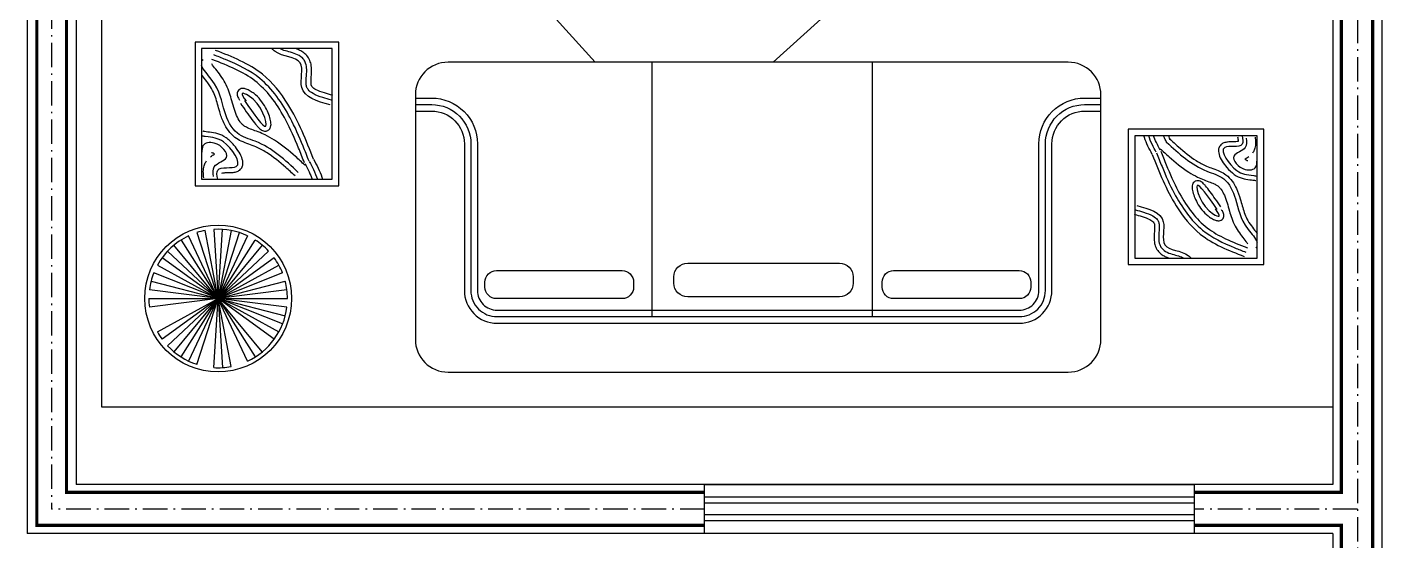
# Model space of a CAD drawing. Extents: x 542 to 1148, y 253 to 753.
# Drawn here: x 1032.5 to 1115.5, y 451 to 482.5 of the extents above; entities that cross this region are included whole.
import ezdxf

# ---------------------------------------------------------------- set-up
doc = ezdxf.new("R2010")
doc.units = 0
doc.header["$LTSCALE"] = 0.125
doc.linetypes.add('ACAD_ISO10W100', pattern=[18.5, 12, -3, 0.5, -3])
doc.layers.get('0').update_dxf_attribs({"linetype": 'CONTINUOUS'})

msp = doc.modelspace()

# ---------------------------------------------------------------- linework, layer by layer
at = {"linetype": 'Continuous'}
for p, q in [((1115.54, 753), (1115.54, 431.609)), ((1112.54, 605), (1112.54, 454.5)), ((1032.54, 531.5), (1032.54, 451.5)), ((1035.54, 531.5), (1035.54, 454.5)), ((1070.809, 480.391), (1070.809, 464.827)), ((1084.309, 480.391), (1084.309, 464.827)), ((1095.327, 477.391), (1095.327, 477.391)), ((1042.933, 469.943), (1044.245, 465.906)), ((1042.933, 461.868), (1045.556, 469.943)), ((1045.04, 461.736), (1043.449, 470.076)), ((1043.978, 470.143), (1044.511, 461.669)), ((1043.978, 461.669), (1044.511, 470.143)), ((1045.04, 470.076), (1044.245, 465.906)), ((1046.951, 469.177), (1041.539, 462.635)), ((1046.951, 462.635), (1041.539, 469.177)), ((1041.97, 469.49), (1046.519, 462.321)), ((1041.97, 462.321), (1046.519, 469.49)), ((1046.052, 469.747), (1042.437, 462.065)), ((1046.052, 462.065), (1042.437, 469.747)), ((1047.679, 468.401), (1040.81, 463.41)), ((1047.679, 463.41), (1040.81, 468.401)), ((1041.15, 468.812), (1044.245, 465.906)), ((1041.15, 463), (1047.339, 468.812)), ((1048.192, 464.343), (1040.297, 467.468)), ((1040.524, 467.951), (1047.965, 463.861)), ((1040.524, 463.861), (1047.965, 467.951)), ((1048.192, 467.468), (1044.245, 465.906)), ((1040.133, 466.961), (1048.356, 464.85)), ((1044.245, 465.906), (1048.356, 466.961)), ((1039.999, 465.906), (1048.49, 465.906)), ((1048.456, 466.438), (1040.033, 465.374)), ((1048.456, 465.374), (1040.033, 466.438)), ((1112.54, 454.5), (1035.54, 454.5)), ((1104.04, 453.73), (1074.04, 453.73)), ((1104.04, 453.365), (1074.04, 453.365)), ((1104.04, 452.635), (1074.04, 452.635)), ((1104.04, 452.27), (1074.04, 452.27)), ((1112.54, 451.5), (1032.54, 451.5)), ((1112.54, 451.5), (1112.54, 431.609))]:
    msp.add_line(p, q, dxfattribs=at)
at = {"linetype": 'ACAD_ISO10W100'}
for p, q in [((1034.04, 530.931), (1034.04, 453)), ((1114.04, 492.457), (1114.04, 431.609)), ((1074.04, 453), (1034.04, 453)), ((1114.04, 453), (1104.04, 453)), ((1112.54, 451.5), (1032.54, 451.5))]:
    msp.add_line(p, q, dxfattribs=at)
at = {"linetype": 'Continuous'}
for points in [[(1112.533, 544.644), (1112.533, 459.238), (1037.121, 459.238), (1037.121, 544.644)], [(1051.629, 472.821), (1051.629, 481.621), (1042.829, 481.621), (1042.829, 472.821)], [(1051.229, 473.221), (1051.229, 481.221), (1043.229, 481.221), (1043.229, 473.221)], [(1100.004, 476.284), (1100.004, 467.984), (1108.304, 467.984), (1108.304, 476.284)], [(1100.404, 475.884), (1100.404, 468.384), (1107.904, 468.384), (1107.904, 475.884)], [(1074.04, 451.5), (1074.04, 454.5), (1104.04, 454.5), (1104.04, 451.5)]]:
    msp.add_lwpolyline(points, close=True, dxfattribs=at)
at = {"linetype": 'Continuous', "const_width": 0.2}
for points in [[(1074.04, 451.998), (1033.135, 451.998), (1033.135, 530.931), (1034.955, 530.931), (1034.955, 454.023), (1074.04, 454.023)], [(1104.04, 454.023), (1113.05, 454.023), (1113.05, 492.457)], [(1114.971, 492.457), (1114.971, 432.153), (1113.05, 432.153), (1113.05, 451.998), (1104.04, 451.998)]]:
    msp.add_lwpolyline(points, dxfattribs=at)
at = {"linetype": 'Continuous'}
for points in [[(1078.25, 480.391), (1099.964, 500.016), (1088.646, 512.539)], [(1057.381, 491.403), (1067.334, 480.391)]]:
    msp.add_lwpolyline(points, dxfattribs=at)
for points in [[(1096.327, 480.391), (1058.327, 480.391, 0.414214), (1056.327, 478.391), (1056.327, 463.391, 0.414214), (1058.327, 461.391), (1096.327, 461.391, 0.414214), (1098.327, 463.391), (1098.327, 478.391, 0.414214)], [(1068.993, 465.897), (1061.294, 465.897, -0.414214), (1060.592, 466.6), (1060.592, 466.912, -0.414214), (1061.294, 467.615), (1068.993, 467.615, -0.414214), (1069.696, 466.912), (1069.696, 466.6, -0.414214)], [(1082.301, 466.002), (1073.01, 466.002, -0.414214), (1072.162, 466.85), (1072.162, 467.227, -0.414214), (1073.01, 468.075), (1082.301, 468.075, -0.414214), (1083.149, 467.227), (1083.149, 466.85, -0.414214)], [(1093.326, 465.897), (1085.627, 465.897, -0.414214), (1084.924, 466.6), (1084.924, 466.912, -0.414214), (1085.627, 467.615), (1093.326, 467.615, -0.414214), (1094.028, 466.912), (1094.028, 466.6, -0.414214)]]:
    msp.add_lwpolyline(points, format="xyb", close=True, dxfattribs=at)
for points in [[(1056.327, 478.191), (1057.327, 478.191, -0.414214), (1060.127, 475.391), (1060.127, 466.391, 0.414214), (1061.327, 465.191), (1093.327, 465.191, 0.414214), (1094.527, 466.391), (1094.527, 475.391, -0.414214), (1097.327, 478.191), (1098.327, 478.191)], [(1056.327, 477.791), (1057.327, 477.791, -0.414214), (1059.727, 475.391), (1059.727, 466.391, 0.414214), (1061.327, 464.791), (1093.327, 464.791, 0.414214), (1094.927, 466.391), (1094.927, 475.391, -0.414214), (1097.327, 477.791), (1098.327, 477.791)], [(1056.327, 477.391), (1057.327, 477.391, -0.414214), (1059.327, 475.391), (1059.327, 466.391, 0.414214), (1061.327, 464.391), (1093.327, 464.391, 0.414214), (1095.327, 466.391), (1095.327, 475.391, -0.414214), (1097.327, 477.391), (1098.327, 477.391)]]:
    msp.add_lwpolyline(points, format="xyb", dxfattribs=at)
msp.add_circle((1044.245, 465.906), 4.5, dxfattribs=at)
for start, end in [(100.8, 108), (64.8, 93.6), (115.2, 151.2), (43.2, 57.6), (21.6, 36), (158.4, 172.8), (0, 14.4), (180, 187.2), (295.2, 352.8), (208.8, 216), (223.2, 252), (266.4, 280.8)]:
    msp.add_arc((1044.245, 465.906), 4.245, start, end, dxfattribs=at)
for points, knots in [([(1049.812, 474.33), (1049.693, 474.633), (1049.574, 474.935), (1049.209, 475.832), (1048.953, 476.418), (1048.414, 477.436), (1048.143, 477.878), (1047.527, 478.7), (1047.183, 479.076), (1046.197, 479.88), (1045.472, 480.23), (1044.463, 480.647), (1044.221, 480.742), (1043.978, 480.838)], [0, 0, 0, 0, 0.974895, 0.974895, 2.924684, 2.924684, 4.506409, 4.506409, 6.088133, 6.088133, 8.585753, 8.585753, 9.355042, 9.355042, 9.355042, 9.355042]), ([(1051.101, 477.778), (1050.31, 477.998), (1048.934, 478.38), (1049.758, 480.77), (1048.06, 480.701), (1047.611, 481.158), (1047.559, 481.221)], [0, 0, 0, 0, 2.036851, 3.542518, 5.229224, 5.474476, 5.474476, 5.474476, 5.474476]), ([(1051.182, 478.067), (1051.004, 478.117), (1050.829, 478.165), (1050.431, 478.291), (1050.22, 478.373), (1049.926, 478.541), (1049.827, 478.622), (1049.716, 478.765), (1049.685, 478.825), (1049.648, 478.955), (1049.638, 479.03), (1049.634, 479.209), (1049.638, 479.311), (1049.656, 479.584), (1049.673, 479.761), (1049.664, 480.071), (1049.65, 480.205), (1049.577, 480.413), (1049.538, 480.49), (1049.438, 480.623), (1049.38, 480.678), (1049.186, 480.823), (1049.043, 480.882), (1048.756, 480.98), (1048.611, 481.018), (1048.338, 481.095), (1048.21, 481.135), (1048.075, 481.194), (1048.048, 481.207), (1048.022, 481.221)], [0, 0, 0, 0, 0.458776, 0.458776, 1.113564, 1.113564, 1.639606, 1.639606, 2.001268, 2.001268, 2.303556, 2.303556, 2.605843, 2.605843, 3.06599, 3.06599, 3.398008, 3.398008, 3.582396, 3.582396, 3.766784, 3.766784, 4.161396, 4.161396, 4.556009, 4.556009, 4.948858, 4.948858, 5.05741, 5.05741, 5.05741, 5.05741]), ([(1051.262, 478.356), (1051.084, 478.406), (1050.913, 478.454), (1050.556, 478.566), (1050.381, 478.634), (1050.146, 478.757), (1050.072, 478.812), (1049.991, 478.894), (1049.974, 478.922), (1049.954, 478.972), (1049.949, 478.989), (1049.938, 479.062), (1049.935, 479.114), (1049.936, 479.295), (1049.949, 479.448), (1049.97, 479.79), (1049.98, 479.978), (1049.932, 480.29), (1049.907, 480.393), (1049.82, 480.602), (1049.755, 480.709), (1049.606, 480.881), (1049.523, 480.95), (1049.36, 481.059), (1049.278, 481.101), (1049.125, 481.17), (1049.053, 481.197), (1048.982, 481.221)], [0, 0, 0, 0, 0.458146, 0.458146, 1.042605, 1.042605, 1.514219, 1.514219, 1.906997, 1.906997, 2.137186, 2.137186, 2.367375, 2.367375, 2.803201, 2.803201, 3.239026, 3.239026, 3.43596, 3.43596, 3.623041, 3.623041, 3.810122, 3.810122, 3.997204, 3.997204, 4.173052, 4.173052, 4.173052, 4.173052]), ([(1049.157, 473.638), (1048.351, 474.386), (1047.245, 475.412), (1045.219, 475.928), (1044.474, 477.626), (1044.374, 478.798), (1043.327, 479.935), (1043.229, 480.181)], [0, 0, 0, 0, 3.250016, 4.459142, 5.970312, 8.140017, 8.942297, 8.942297, 8.942297, 8.942297]), ([(1049.565, 474.078), (1049.376, 474.254), (1049.184, 474.432), (1048.591, 474.961), (1048.172, 475.307), (1047.518, 475.721), (1047.327, 475.83), (1046.99, 475.996), (1046.848, 476.058), (1046.564, 476.169), (1046.43, 476.216), (1046.182, 476.307), (1046.07, 476.352), (1045.914, 476.431), (1045.86, 476.464), (1045.774, 476.527), (1045.737, 476.56), (1045.661, 476.641), (1045.622, 476.688), (1045.51, 476.848), (1045.44, 476.978), (1045.308, 477.278), (1045.249, 477.45), (1045.147, 477.79), (1045.103, 477.964), (1044.967, 478.445), (1044.861, 478.774), (1044.595, 479.273), (1044.504, 479.423), (1044.212, 479.839), (1043.974, 480.109), (1043.858, 480.281)], [0, 0, 0, 0, 0.762111, 0.762111, 2.286334, 2.286334, 2.882435, 2.882435, 3.286299, 3.286299, 3.690162, 3.690162, 4.116302, 4.116302, 4.412191, 4.412191, 4.678958, 4.678958, 4.945725, 4.945725, 5.47926, 5.47926, 6.08184, 6.08184, 6.684421, 6.684421, 7.635692, 7.635692, 8.028714, 8.028714, 8.70092, 8.70092, 8.70092, 8.70092]), ([(1049.532, 474.221), (1049.413, 474.524), (1049.295, 474.825), (1048.933, 475.715), (1048.68, 476.292), (1048.156, 477.282), (1047.895, 477.707), (1047.308, 478.492), (1046.984, 478.848), (1046.281, 479.427), (1045.888, 479.665), (1045.027, 480.095), (1044.561, 480.285), (1044.01, 480.503), (1043.939, 480.53), (1043.868, 480.558)], [0, 0, 0, 0, 0.975435, 0.975435, 2.926306, 2.926306, 4.4941, 4.4941, 6.061893, 6.061893, 7.596178, 7.596178, 9.130462, 9.130462, 9.355042, 9.355042, 9.355042, 9.355042]), ([(1048.953, 473.418), (1048.763, 473.594), (1048.575, 473.769), (1048.007, 474.276), (1047.622, 474.59), (1046.998, 474.985), (1046.776, 475.106), (1046.41, 475.266), (1046.271, 475.317), (1045.973, 475.424), (1045.817, 475.481), (1045.53, 475.613), (1045.398, 475.685), (1045.117, 475.895), (1044.983, 476.039), (1044.758, 476.348), (1044.666, 476.514), (1044.482, 476.91), (1044.402, 477.141), (1044.241, 477.678), (1044.177, 477.963), (1043.982, 478.521), (1043.852, 478.797), (1043.531, 479.237), (1043.428, 479.362), (1043.292, 479.533), (1043.26, 479.574), (1043.229, 479.615)], [0, 0, 0, 0, 0.76491, 0.76491, 2.29473, 2.29473, 3.098659, 3.098659, 3.562828, 3.562828, 4.026997, 4.026997, 4.419351, 4.419351, 4.913225, 4.913225, 5.407099, 5.407099, 6.074831, 6.074831, 7.084592, 7.084592, 8.094352, 8.094352, 8.449872, 8.449872, 8.55953, 8.55953, 8.55953, 8.55953]), ([(1045.609, 477.875), (1045.73, 477.699), (1045.851, 477.523), (1046.205, 477.019), (1046.424, 476.716), (1046.655, 476.45), (1046.699, 476.403), (1046.777, 476.326), (1046.812, 476.295), (1046.882, 476.243), (1046.915, 476.221), (1046.993, 476.185), (1047.034, 476.17), (1047.144, 476.16), (1047.216, 476.168), (1047.334, 476.228), (1047.378, 476.269), (1047.434, 476.348), (1047.45, 476.384), (1047.48, 476.479), (1047.484, 476.529), (1047.485, 476.628), (1047.481, 476.677), (1047.459, 476.837), (1047.428, 476.958), (1047.339, 477.22), (1047.281, 477.36), (1047.054, 477.806), (1046.836, 478.124), (1046.478, 478.439), (1046.41, 478.492), (1046.257, 478.597), (1046.169, 478.649), (1046.04, 478.711), (1045.999, 478.729), (1045.926, 478.756), (1045.893, 478.766), (1045.829, 478.78), (1045.798, 478.785), (1045.728, 478.786), (1045.692, 478.784), (1045.608, 478.759), (1045.561, 478.738), (1045.48, 478.667), (1045.448, 478.619), (1045.413, 478.531), (1045.408, 478.491), (1045.406, 478.424), (1045.409, 478.397), (1045.424, 478.319), (1045.44, 478.281), (1045.473, 478.208), (1045.491, 478.175), (1045.525, 478.117), (1045.54, 478.092), (1045.556, 478.067)], [0, 0, 0, 0, 0.42167, 0.42167, 1.265009, 1.265009, 1.471383, 1.471383, 1.639401, 1.639401, 1.772588, 1.772588, 1.87925, 1.87925, 1.985912, 1.985912, 2.072829, 2.072829, 2.159746, 2.159746, 2.322842, 2.322842, 2.485939, 2.485939, 2.845723, 2.845723, 3.205508, 3.205508, 3.958441, 3.958441, 4.120954, 4.120954, 4.308911, 4.308911, 4.397066, 4.397066, 4.464657, 4.464657, 4.517524, 4.517524, 4.559532, 4.559532, 4.59411, 4.59411, 4.628688, 4.628688, 4.663267, 4.663267, 4.697845, 4.697845, 4.779568, 4.779568, 4.86129, 4.86129, 4.922075, 4.922075, 4.922075, 4.922075]), ([(1044.219, 473.229), (1044.179, 473.442), (1044.053, 474.109), (1046.156, 473.586), (1044.642, 475.747), (1043.885, 475.767), (1043.295, 475.85), (1043.229, 475.874)], [0, 0, 0, 0, 0.54612, 1.701678, 3.401399, 4.561535, 4.751354, 4.751354, 4.751354, 4.751354]), ([(1044.473, 473.594), (1044.504, 473.604), (1044.561, 473.613), (1044.699, 473.622), (1044.78, 473.624), (1044.962, 473.626), (1045.063, 473.627), (1045.246, 473.646), (1045.328, 473.658), (1045.486, 473.718), (1045.561, 473.763), (1045.677, 473.885), (1045.717, 473.96), (1045.76, 474.107), (1045.765, 474.179), (1045.757, 474.314), (1045.744, 474.378), (1045.684, 474.591), (1045.612, 474.736), (1045.435, 475.024), (1045.329, 475.165), (1045.063, 475.474), (1044.896, 475.634), (1044.559, 475.877), (1044.389, 475.956), (1044.051, 476.055), (1043.886, 476.077), (1043.646, 476.106), (1043.58, 476.114), (1043.445, 476.132), (1043.382, 476.141), (1043.341, 476.152), (1043.335, 476.154), (1043.332, 476.156)], [0.786614, 0.786614, 0.786614, 0.786614, 0.998466, 0.998466, 1.210319, 1.210319, 1.449707, 1.449707, 1.639337, 1.639337, 1.786974, 1.786974, 1.934611, 1.934611, 2.082247, 2.082247, 2.229884, 2.229884, 2.586152, 2.586152, 2.942421, 2.942421, 3.419511, 3.419511, 3.896601, 3.896601, 4.373691, 4.373691, 4.547869, 4.547869, 4.712731, 4.712731, 4.751354, 4.751354, 4.751354, 4.751354]), ([(1101.471, 474.741), (1101.289, 475.079), (1101.089, 475.452), (1100.969, 475.847), (1100.959, 475.884)], [0, 0, 0, 0, 1.21414, 1.33839, 1.33839, 1.33839, 1.33839]), ([(1101.718, 474.874), (1101.635, 475.03), (1101.553, 475.183), (1101.388, 475.519), (1101.31, 475.7), (1101.252, 475.884)], [0, 0, 0, 0, 0.559598, 0.559598, 1.24351, 1.24351, 1.24351, 1.24351]), ([(1101.966, 475.007), (1101.882, 475.164), (1101.801, 475.316), (1101.658, 475.607), (1101.597, 475.747), (1101.549, 475.884)], [0, 0, 0, 0, 0.564589, 0.564589, 1.127373, 1.127373, 1.127373, 1.127373]), ([(1102.358, 475.468), (1102.315, 475.55), (1102.275, 475.627), (1102.207, 475.765), (1102.179, 475.826), (1102.154, 475.884)], [0.2411688, 0.2411688, 0.2411688, 0.2411688, 0.5540925, 0.5540925, 0.8233359, 0.8233359, 0.8233359, 0.8233359]), ([(1102.571, 475.667), (1102.545, 475.717), (1102.52, 475.766), (1102.485, 475.836), (1102.474, 475.86), (1102.463, 475.884)], [0.3308598, 0.3308598, 0.3308598, 0.3308598, 0.5343106, 0.5343106, 0.6426825, 0.6426825, 0.6426825, 0.6426825]), ([(1102.537, 475.698), (1102.715, 475.533), (1102.892, 475.37), (1103.425, 474.895), (1103.785, 474.6), (1104.37, 474.23), (1104.578, 474.116), (1104.922, 473.966), (1105.052, 473.919), (1105.332, 473.818), (1105.478, 473.765), (1105.747, 473.641), (1105.87, 473.573), (1106.134, 473.377), (1106.26, 473.242), (1106.47, 472.952), (1106.557, 472.796), (1106.729, 472.425), (1106.804, 472.208), (1106.955, 471.705), (1107.015, 471.438), (1107.198, 470.915), (1107.319, 470.656), (1107.621, 470.243), (1107.717, 470.126), (1107.844, 469.966), (1107.874, 469.928), (1107.904, 469.889)], [0, 0, 0, 0, 0.76491, 0.76491, 2.29473, 2.29473, 3.098659, 3.098659, 3.562828, 3.562828, 4.026997, 4.026997, 4.419351, 4.419351, 4.913225, 4.913225, 5.407099, 5.407099, 6.074831, 6.074831, 7.084592, 7.084592, 8.094352, 8.094352, 8.449872, 8.449872, 8.55953, 8.55953, 8.55953, 8.55953]), ([(1106.975, 475.876), (1107.013, 475.676), (1107.131, 475.051), (1105.16, 475.542), (1106.579, 473.515), (1107.289, 473.497), (1107.842, 473.419), (1107.904, 473.397)], [0, 0, 0, 0, 0.54612, 1.701678, 3.401399, 4.561535, 4.751354, 4.751354, 4.751354, 4.751354]), ([(1106.699, 475.824), (1106.717, 475.731), (1106.732, 475.645), (1106.738, 475.564), (1106.738, 475.547), (1106.738, 475.533)], [0, 0, 0, 0, 0.2544649, 0.2544649, 0.3412333, 0.3412333, 0.3412333, 0.3412333]), ([(1107.777, 475.799), (1107.788, 475.703), (1107.804, 475.587), (1107.803, 475.349), (1107.794, 475.236), (1107.738, 475.044), (1107.709, 474.971), (1107.652, 474.874), (1107.635, 474.848), (1107.617, 474.823)], [0, 0, 0, 0, 0.2790269, 0.2790269, 0.4744966, 0.4744966, 0.5829652, 0.5829652, 0.6239952, 0.6239952, 0.6239952, 0.6239952]), ([(1044.031, 474.757), (1043.983, 474.792), (1043.929, 474.82), (1043.87, 474.842), (1043.857, 474.846), (1043.845, 474.849)], [2.3514599, 2.3514599, 2.3514599, 2.3514599, 2.6113454, 2.6113454, 2.6906236, 2.6906236, 2.6906236, 2.6906236]), ([(1101.732, 474.844), (1101.844, 474.56), (1101.955, 474.277), (1102.297, 473.436), (1102.537, 472.886), (1103.043, 471.932), (1103.297, 471.517), (1103.875, 470.747), (1104.197, 470.395), (1105.121, 469.64), (1105.801, 469.313), (1106.747, 468.922), (1106.973, 468.833), (1107.201, 468.743)], [0, 0, 0, 0, 0.974895, 0.974895, 2.924684, 2.924684, 4.506409, 4.506409, 6.088133, 6.088133, 8.585753, 8.585753, 9.355042, 9.355042, 9.355042, 9.355042]), ([(1101.964, 475.08), (1102.141, 474.915), (1102.321, 474.748), (1102.877, 474.253), (1103.27, 473.928), (1103.883, 473.54), (1104.062, 473.437), (1104.377, 473.282), (1104.511, 473.223), (1104.777, 473.119), (1104.903, 473.076), (1105.135, 472.99), (1105.241, 472.948), (1105.387, 472.874), (1105.438, 472.843), (1105.518, 472.784), (1105.552, 472.753), (1105.624, 472.677), (1105.66, 472.633), (1105.765, 472.483), (1105.831, 472.362), (1105.955, 472.08), (1106.01, 471.919), (1106.106, 471.6), (1106.147, 471.437), (1106.275, 470.986), (1106.374, 470.678), (1106.623, 470.21), (1106.708, 470.069), (1106.982, 469.679), (1107.205, 469.426), (1107.314, 469.265)], [0, 0, 0, 0, 0.762111, 0.762111, 2.286334, 2.286334, 2.882435, 2.882435, 3.286299, 3.286299, 3.690162, 3.690162, 4.116302, 4.116302, 4.412191, 4.412191, 4.678958, 4.678958, 4.945725, 4.945725, 5.47926, 5.47926, 6.08184, 6.08184, 6.684421, 6.684421, 7.635692, 7.635692, 8.028714, 8.028714, 8.70092, 8.70092, 8.70092, 8.70092]), ([(1101.994, 474.946), (1102.106, 474.662), (1102.216, 474.38), (1102.556, 473.545), (1102.793, 473.004), (1103.285, 472.077), (1103.529, 471.677), (1104.079, 470.942), (1104.384, 470.608), (1105.042, 470.065), (1105.411, 469.842), (1106.218, 469.44), (1106.655, 469.261), (1107.172, 469.057), (1107.238, 469.031), (1107.305, 469.005)], [0, 0, 0, 0, 0.975435, 0.975435, 2.926306, 2.926306, 4.4941, 4.4941, 6.061893, 6.061893, 7.596178, 7.596178, 9.130462, 9.130462, 9.355042, 9.355042, 9.355042, 9.355042]), ([(1102.346, 475.492), (1103.102, 474.791), (1104.139, 473.829), (1106.038, 473.346), (1106.737, 471.754), (1106.83, 470.655), (1107.811, 469.589), (1107.904, 469.358)], [0, 0, 0, 0, 3.250016, 4.459142, 5.970312, 8.140017, 8.942297, 8.942297, 8.942297, 8.942297]), ([(1106.738, 475.533), (1106.709, 475.525), (1106.655, 475.516), (1106.525, 475.507), (1106.449, 475.506), (1106.279, 475.504), (1106.185, 475.503), (1106.013, 475.485), (1105.936, 475.474), (1105.788, 475.417), (1105.717, 475.376), (1105.609, 475.261), (1105.571, 475.191), (1105.531, 475.052), (1105.526, 474.985), (1105.534, 474.859), (1105.546, 474.799), (1105.602, 474.599), (1105.67, 474.463), (1105.836, 474.194), (1105.935, 474.061), (1106.185, 473.771), (1106.341, 473.621), (1106.657, 473.393), (1106.816, 473.319), (1107.133, 473.227), (1107.288, 473.206), (1107.513, 473.178), (1107.575, 473.171), (1107.701, 473.155), (1107.76, 473.146), (1107.798, 473.135), (1107.804, 473.133), (1107.808, 473.132)], [0.786614, 0.786614, 0.786614, 0.786614, 0.998466, 0.998466, 1.210319, 1.210319, 1.449707, 1.449707, 1.639337, 1.639337, 1.786974, 1.786974, 1.934611, 1.934611, 2.082247, 2.082247, 2.229884, 2.229884, 2.586152, 2.586152, 2.942421, 2.942421, 3.419511, 3.419511, 3.896601, 3.896601, 4.373691, 4.373691, 4.547869, 4.547869, 4.712731, 4.712731, 4.751354, 4.751354, 4.751354, 4.751354]), ([(1043.364, 473.311), (1043.352, 473.413), (1043.335, 473.537), (1043.336, 473.792), (1043.346, 473.911), (1043.406, 474.117), (1043.437, 474.194), (1043.497, 474.298), (1043.516, 474.326), (1043.535, 474.352)], [0, 0, 0, 0, 0.2790269, 0.2790269, 0.4744966, 0.4744966, 0.5829652, 0.5829652, 0.6239952, 0.6239952, 0.6239952, 0.6239952]), ([(1043.773, 474.592), (1043.863, 474.661), (1043.945, 474.709), (1044.022, 474.752), (1044.027, 474.755), (1044.031, 474.757)], [0.7893448, 0.7893448, 0.7893448, 0.7893448, 0.979845, 0.979845, 0.9915819, 0.9915819, 0.9915819, 0.9915819]), ([(1049.562, 474.156), (1049.652, 473.988), (1049.739, 473.827), (1049.891, 473.516), (1049.956, 473.367), (1050.007, 473.221)], [0, 0, 0, 0, 0.564589, 0.564589, 1.127373, 1.127373, 1.127373, 1.127373]), ([(1049.827, 474.298), (1049.916, 474.131), (1050.003, 473.968), (1050.179, 473.61), (1050.262, 473.417), (1050.324, 473.221)], [0, 0, 0, 0, 0.559598, 0.559598, 1.24351, 1.24351, 1.24351, 1.24351]), ([(1050.091, 474.44), (1050.285, 474.079), (1050.498, 473.681), (1050.626, 473.26), (1050.637, 473.221)], [0, 0, 0, 0, 1.21414, 1.33839, 1.33839, 1.33839, 1.33839]), ([(1107.393, 474.598), (1107.31, 474.534), (1107.232, 474.489), (1107.16, 474.448), (1107.156, 474.446), (1107.152, 474.444)], [0.7893448, 0.7893448, 0.7893448, 0.7893448, 0.979845, 0.979845, 0.9915819, 0.9915819, 0.9915819, 0.9915819]), ([(1107.152, 474.444), (1107.197, 474.411), (1107.247, 474.384), (1107.303, 474.364), (1107.315, 474.36), (1107.326, 474.357)], [2.3514599, 2.3514599, 2.3514599, 2.3514599, 2.6113454, 2.6113454, 2.6906236, 2.6906236, 2.6906236, 2.6906236]), ([(1105.673, 471.52), (1105.559, 471.685), (1105.446, 471.85), (1105.114, 472.323), (1104.908, 472.607), (1104.692, 472.856), (1104.651, 472.9), (1104.577, 472.973), (1104.544, 473.002), (1104.479, 473.051), (1104.448, 473.071), (1104.375, 473.104), (1104.336, 473.119), (1104.233, 473.128), (1104.166, 473.121), (1104.055, 473.065), (1104.014, 473.026), (1103.961, 472.952), (1103.947, 472.918), (1103.918, 472.829), (1103.915, 472.782), (1103.914, 472.689), (1103.917, 472.644), (1103.938, 472.493), (1103.967, 472.38), (1104.05, 472.135), (1104.105, 472.003), (1104.318, 471.585), (1104.522, 471.286), (1104.858, 470.992), (1104.921, 470.942), (1105.065, 470.843), (1105.148, 470.794), (1105.268, 470.736), (1105.306, 470.72), (1105.376, 470.694), (1105.406, 470.685), (1105.467, 470.672), (1105.495, 470.667), (1105.561, 470.666), (1105.595, 470.668), (1105.674, 470.691), (1105.717, 470.712), (1105.794, 470.778), (1105.823, 470.823), (1105.856, 470.906), (1105.861, 470.943), (1105.863, 471.005), (1105.86, 471.031), (1105.846, 471.104), (1105.831, 471.14), (1105.8, 471.208), (1105.783, 471.239), (1105.751, 471.294), (1105.737, 471.317), (1105.722, 471.34)], [0, 0, 0, 0, 0.42167, 0.42167, 1.265009, 1.265009, 1.471383, 1.471383, 1.639401, 1.639401, 1.772588, 1.772588, 1.87925, 1.87925, 1.985912, 1.985912, 2.072829, 2.072829, 2.159746, 2.159746, 2.322842, 2.322842, 2.485939, 2.485939, 2.845723, 2.845723, 3.205508, 3.205508, 3.958441, 3.958441, 4.120954, 4.120954, 4.308911, 4.308911, 4.397066, 4.397066, 4.464657, 4.464657, 4.517524, 4.517524, 4.559532, 4.559532, 4.59411, 4.59411, 4.628688, 4.628688, 4.663267, 4.663267, 4.697845, 4.697845, 4.779568, 4.779568, 4.86129, 4.86129, 4.922075, 4.922075, 4.922075, 4.922075]), ([(1100.523, 471.611), (1101.265, 471.405), (1102.555, 471.047), (1101.782, 468.806), (1103.374, 468.871), (1103.796, 468.443), (1103.845, 468.384)], [0, 0, 0, 0, 2.036851, 3.542518, 5.229224, 5.474476, 5.474476, 5.474476, 5.474476]), ([(1100.373, 471.069), (1100.54, 471.023), (1100.7, 470.978), (1101.034, 470.872), (1101.199, 470.809), (1101.419, 470.693), (1101.489, 470.642), (1101.564, 470.565), (1101.581, 470.539), (1101.599, 470.492), (1101.604, 470.476), (1101.614, 470.407), (1101.617, 470.359), (1101.616, 470.189), (1101.604, 470.045), (1101.584, 469.725), (1101.575, 469.549), (1101.62, 469.256), (1101.643, 469.16), (1101.724, 468.964), (1101.785, 468.864), (1101.926, 468.702), (1102.003, 468.638), (1102.156, 468.535), (1102.233, 468.496), (1102.376, 468.432), (1102.444, 468.406), (1102.51, 468.384)], [0, 0, 0, 0, 0.458146, 0.458146, 1.042605, 1.042605, 1.514219, 1.514219, 1.906997, 1.906997, 2.137186, 2.137186, 2.367375, 2.367375, 2.803201, 2.803201, 3.239026, 3.239026, 3.43596, 3.43596, 3.623041, 3.623041, 3.810122, 3.810122, 3.997204, 3.997204, 4.173052, 4.173052, 4.173052, 4.173052]), ([(1100.448, 471.34), (1100.615, 471.294), (1100.779, 471.248), (1101.152, 471.13), (1101.35, 471.053), (1101.626, 470.896), (1101.718, 470.82), (1101.822, 470.686), (1101.852, 470.63), (1101.886, 470.508), (1101.895, 470.438), (1101.899, 470.27), (1101.895, 470.174), (1101.878, 469.918), (1101.863, 469.752), (1101.871, 469.461), (1101.884, 469.336), (1101.953, 469.141), (1101.989, 469.069), (1102.083, 468.944), (1102.138, 468.892), (1102.319, 468.757), (1102.453, 468.701), (1102.722, 468.609), (1102.858, 468.574), (1103.114, 468.502), (1103.234, 468.464), (1103.36, 468.409), (1103.386, 468.397), (1103.41, 468.384)], [0, 0, 0, 0, 0.458776, 0.458776, 1.113564, 1.113564, 1.639606, 1.639606, 2.001268, 2.001268, 2.303556, 2.303556, 2.605843, 2.605843, 3.06599, 3.06599, 3.398008, 3.398008, 3.582396, 3.582396, 3.766784, 3.766784, 4.161396, 4.161396, 4.556009, 4.556009, 4.948858, 4.948858, 5.05741, 5.05741, 5.05741, 5.05741])]:
    msp.add_open_spline(points, degree=3, knots=knots, dxfattribs=at)
for points in [[(1050.091, 474.44), (1048.523, 477.812), (1046.956, 479.648), (1044.088, 481.117)], [(1045.855, 478.045), (1047.156, 476.476), (1046.089, 478.346), (1045.722, 478.479), (1045.956, 478.012)], [(1107.218, 475.732), (1107.17, 475.166), (1106.479, 474.639), (1107.17, 473.816), (1107.823, 473.969), (1107.888, 474.33)], [(1043.96, 473.383), (1044.011, 473.986), (1044.749, 474.548), (1044.011, 475.426), (1043.315, 475.263), (1043.246, 474.878)], [(1101.471, 474.741), (1102.94, 471.58), (1104.41, 469.858), (1107.098, 468.481)], [(1105.441, 471.361), (1104.222, 472.832), (1105.222, 471.079), (1105.566, 470.954), (1105.348, 471.392)]]:
    msp.add_spline(points, degree=3, dxfattribs=at)
for points in [[(1043.229, 480.465), (1043.25, 480.497), (1043.28, 480.525), (1043.321, 480.549)], [(1107.904, 469.092), (1107.884, 469.063), (1107.856, 469.036), (1107.818, 469.013)]]:
    msp.add_open_spline(points, degree=3, dxfattribs=at)

doc.saveas('drawing.dxf')
